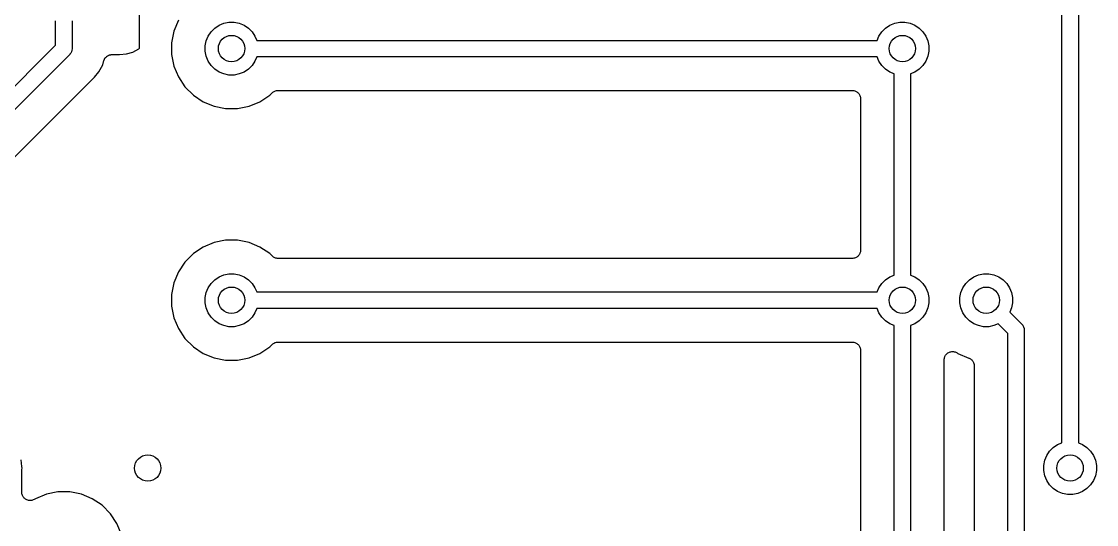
# Model space of a CAD drawing. Extents: x 4.65 to 8.55, y -5.31 to -3.29.
# Drawn here: x 6.275 to 6.916, y -4.284 to -3.984 of the extents above; entities that cross this region are included whole.
import ezdxf

# ---------------------------------------------------------------- set-up
doc = ezdxf.new("R2010")
doc.units = 0
doc.header["$MEASUREMENT"] = 0
doc.layers.add('BLACK', color=7, linetype='CONTINUOUS')

msp = doc.modelspace()

# ---------------------------------------------------------------- linework, layer by layer
at = {"layer": 'BLACK', "linetype": 'CONTINUOUS'}
for p, q in [((6.89508, -4.23499), (6.89508, -3.91501)), ((6.90492, -3.91501), (6.90492, -4.23499)), ((6.34508, -3.99981), (6.34508, -3.94976)), ((6.29508, -3.99796), (6.29508, -3.98346)), ((6.30492, -3.98346), (6.30492, -3.99976)), ((6.36832, -3.98307), (6.36563, -3.98957)), ((6.38996, -3.98777), (6.39254, -3.98604)), ((6.39254, -3.98604), (6.39541, -3.98486)), ((6.39541, -3.98486), (6.39845, -3.98425)), ((6.39845, -3.98425), (6.40155, -3.98425)), ((6.40155, -3.98425), (6.40459, -3.98486)), ((6.40459, -3.98486), (6.40746, -3.98604)), ((6.40746, -3.98604), (6.41004, -3.98777)), ((6.78996, -3.98777), (6.79254, -3.98604)), ((6.79254, -3.98604), (6.79541, -3.98486)), ((6.79541, -3.98486), (6.79845, -3.98425)), ((6.79845, -3.98425), (6.80155, -3.98425)), ((6.80155, -3.98425), (6.80459, -3.98486)), ((6.80459, -3.98486), (6.80746, -3.98604)), ((6.80746, -3.98604), (6.81004, -3.98777)), ((6.36563, -3.98957), (6.36425, -3.99648)), ((6.38486, -3.99541), (6.38604, -3.99254)), ((6.38604, -3.99254), (6.38777, -3.98996)), ((6.38777, -3.98996), (6.38996, -3.98777)), ((6.41004, -3.98777), (6.41223, -3.98996)), ((6.41223, -3.98996), (6.41396, -3.99254)), ((6.41396, -3.99254), (6.41501, -3.99508)), ((6.78499, -3.99508), (6.78604, -3.99254)), ((6.78604, -3.99254), (6.78777, -3.98996)), ((6.78777, -3.98996), (6.78996, -3.98777)), ((6.81004, -3.98777), (6.81223, -3.98996)), ((6.81223, -3.98996), (6.81396, -3.99254)), ((6.81396, -3.99254), (6.81514, -3.99541)), ((6.19796, -4.09508), (6.29508, -3.99796)), ((6.30492, -3.99976), (6.30495, -4)), ((6.34463, -4.00017), (6.34508, -3.99981)), ((6.36425, -3.99648), (6.36425, -4.00352)), ((6.38425, -3.99845), (6.38486, -3.99541)), ((6.38425, -4.00155), (6.38425, -3.99845)), ((6.41501, -3.99508), (6.78499, -3.99508)), ((6.81514, -3.99541), (6.81575, -3.99845)), ((6.81575, -3.99845), (6.81575, -4.00155)), ((6.30331, -4.00365), (6.20365, -4.10331)), ((6.3035, -4.0035), (6.30331, -4.00365)), ((6.30365, -4.00331), (6.3035, -4.0035)), ((6.30411, -4.00275), (6.30365, -4.00331)), ((6.30365, -4.00331), (6.30365, -4.00331)), ((6.30457, -4.00189), (6.30411, -4.00275)), ((6.30411, -4.00275), (6.30411, -4.00275)), ((6.30485, -4.00096), (6.30457, -4.00189)), ((6.30492, -4.00024), (6.30485, -4.00096)), ((6.30495, -4), (6.30492, -4.00024)), ((6.30492, -4.00024), (6.30492, -4.00024)), ((6.32418, -4.00641), (6.32428, -4.00617)), ((6.32428, -4.00617), (6.32441, -4.00599)), ((6.32441, -4.00599), (6.32452, -4.00579)), ((6.32452, -4.00579), (6.32469, -4.00559)), ((6.32469, -4.00559), (6.32484, -4.00537)), ((6.32484, -4.00537), (6.325, -4.00521)), ((6.325, -4.00521), (6.32514, -4.00504)), ((6.32514, -4.00504), (6.32535, -4.00487)), ((6.32535, -4.00487), (6.32554, -4.00468)), ((6.32554, -4.00468), (6.32572, -4.00456)), ((6.32572, -4.00456), (6.3259, -4.00442)), ((6.3259, -4.00442), (6.32613, -4.0043)), ((6.32613, -4.0043), (6.32635, -4.00415)), ((6.32635, -4.00415), (6.32656, -4.00407)), ((6.32656, -4.00407), (6.32676, -4.00396)), ((6.32676, -4.00396), (6.32701, -4.00389)), ((6.32701, -4.00389), (6.32726, -4.00379)), ((6.32726, -4.00379), (6.32748, -4.00375)), ((6.32748, -4.00375), (6.32769, -4.00368)), ((6.32769, -4.00368), (6.32796, -4.00365)), ((6.32796, -4.00365), (6.32822, -4.00361)), ((6.32822, -4.00361), (6.32844, -4.00361)), ((6.32844, -4.00361), (6.32866, -4.00359)), ((6.32866, -4.00359), (6.33322, -4.00359)), ((6.33322, -4.00359), (6.33739, -4.00318)), ((6.33739, -4.00318), (6.34116, -4.00203)), ((6.34116, -4.00203), (6.34463, -4.00017)), ((6.36425, -4.00352), (6.36563, -4.01043)), ((6.38486, -4.00459), (6.38425, -4.00155)), ((6.38604, -4.00746), (6.38486, -4.00459)), ((6.41501, -4.00492), (6.41396, -4.00746)), ((6.78499, -4.00492), (6.41501, -4.00492)), ((6.78604, -4.00746), (6.78499, -4.00492)), ((6.81514, -4.00459), (6.81396, -4.00746)), ((6.81575, -4.00155), (6.81514, -4.00459)), ((6.32082, -4.01391), (6.32314, -4.00958)), ((6.32314, -4.00958), (6.32388, -4.00713)), ((6.32388, -4.00713), (6.3239, -4.00707)), ((6.3239, -4.00707), (6.32399, -4.00686)), ((6.32399, -4.00686), (6.32405, -4.00665)), ((6.32405, -4.00665), (6.32418, -4.00641)), ((6.36563, -4.01043), (6.36832, -4.01693)), ((6.38777, -4.01004), (6.38604, -4.00746)), ((6.38996, -4.01223), (6.38777, -4.01004)), ((6.39254, -4.01396), (6.38996, -4.01223)), ((6.41004, -4.01223), (6.40746, -4.01396)), ((6.41223, -4.01004), (6.41004, -4.01223)), ((6.41396, -4.00746), (6.41223, -4.01004)), ((6.78777, -4.01004), (6.78604, -4.00746)), ((6.78996, -4.01223), (6.78777, -4.01004)), ((6.79254, -4.01396), (6.78996, -4.01223)), ((6.81004, -4.01223), (6.80746, -4.01396)), ((6.81223, -4.01004), (6.81004, -4.01223)), ((6.81396, -4.00746), (6.81223, -4.01004)), ((6.22124, -4.11401), (6.31658, -4.01866)), ((6.31658, -4.01866), (6.31663, -4.01861)), ((6.31663, -4.01861), (6.3168, -4.01848)), ((6.3168, -4.01848), (6.31695, -4.01833)), ((6.31695, -4.01833), (6.31771, -4.01771)), ((6.31771, -4.01771), (6.31833, -4.01695)), ((6.31833, -4.01694), (6.32082, -4.01391)), ((6.31833, -4.01695), (6.31833, -4.01694)), ((6.36832, -4.01693), (6.37223, -4.02279)), ((6.39541, -4.01514), (6.39254, -4.01396)), ((6.39845, -4.01575), (6.39541, -4.01514)), ((6.40155, -4.01575), (6.39845, -4.01575)), ((6.40459, -4.01514), (6.40155, -4.01575)), ((6.40746, -4.01396), (6.40459, -4.01514)), ((6.79508, -4.01501), (6.79254, -4.01396)), ((6.79508, -4.13499), (6.79508, -4.01501)), ((6.80746, -4.01396), (6.80492, -4.01501)), ((6.80492, -4.01501), (6.80492, -4.13499)), ((6.37223, -4.02279), (6.37721, -4.02777)), ((6.42498, -4.02573), (6.42539, -4.02552)), ((6.42539, -4.02552), (6.4258, -4.0253)), ((6.4258, -4.0253), (6.42582, -4.02529)), ((6.42582, -4.02529), (6.42585, -4.02528)), ((6.42585, -4.02528), (6.42629, -4.02515)), ((6.42629, -4.02515), (6.42673, -4.02502)), ((6.42673, -4.02502), (6.42676, -4.02501)), ((6.42676, -4.02501), (6.42679, -4.02501)), ((6.42679, -4.02501), (6.42724, -4.02497)), ((6.42724, -4.02497), (6.42771, -4.02492)), ((6.42771, -4.02492), (6.77008, -4.02492)), ((6.77008, -4.02492), (6.77011, -4.02492)), ((6.77011, -4.02492), (6.77011, -4.02492)), ((6.77011, -4.02492), (6.77011, -4.02492)), ((6.77011, -4.02492), (6.77015, -4.02492)), ((6.77015, -4.02492), (6.77062, -4.02497)), ((6.77062, -4.02497), (6.77108, -4.02502)), ((6.77108, -4.02502), (6.7711, -4.02503)), ((6.7711, -4.02503), (6.77112, -4.02503)), ((6.77112, -4.02503), (6.77157, -4.02517)), ((6.77157, -4.02517), (6.77202, -4.02531)), ((6.77202, -4.02531), (6.77203, -4.02532)), ((6.77203, -4.02532), (6.77205, -4.02533)), ((6.77205, -4.02533), (6.77246, -4.02555)), ((6.37721, -4.02777), (6.38307, -4.03168)), ((6.38307, -4.03168), (6.38957, -4.03437)), ((6.41043, -4.03437), (6.41693, -4.03168)), ((6.41693, -4.03168), (6.42279, -4.02777)), ((6.42279, -4.02777), (6.42417, -4.02639)), ((6.42417, -4.02639), (6.42418, -4.02637)), ((6.42418, -4.02637), (6.42422, -4.02634)), ((6.42418, -4.02637), (6.42418, -4.02637)), ((6.42418, -4.02637), (6.42418, -4.02637)), ((6.42422, -4.02634), (6.42458, -4.02605)), ((6.42458, -4.02605), (6.42494, -4.02576)), ((6.42494, -4.02576), (6.42496, -4.02574)), ((6.42496, -4.02574), (6.42498, -4.02573)), ((6.77246, -4.02555), (6.77287, -4.02578)), ((6.77287, -4.02578), (6.77289, -4.02579)), ((6.77289, -4.02579), (6.7729, -4.0258)), ((6.7729, -4.0258), (6.77326, -4.0261)), ((6.77326, -4.0261), (6.77363, -4.0264)), ((6.77363, -4.0264), (6.77364, -4.02641)), ((6.77364, -4.02641), (6.77365, -4.02642)), ((6.77365, -4.02642), (6.77395, -4.02679)), ((6.77395, -4.02679), (6.77424, -4.02715)), ((6.77424, -4.02715), (6.77425, -4.02717)), ((6.77425, -4.02717), (6.77426, -4.02718)), ((6.77426, -4.02718), (6.77448, -4.0276)), ((6.77448, -4.0276), (6.7747, -4.02802)), ((6.7747, -4.02802), (6.77471, -4.02803)), ((6.77471, -4.02803), (6.77471, -4.02805)), ((6.77471, -4.02805), (6.77485, -4.0285)), ((6.77485, -4.0285), (6.77498, -4.02895)), ((6.77498, -4.02895), (6.77499, -4.02897)), ((6.77499, -4.02897), (6.77499, -4.02898)), ((6.77499, -4.02898), (6.77503, -4.02945)), ((6.77503, -4.02945), (6.77508, -4.02992)), ((6.77508, -4.02992), (6.77508, -4.12008)), ((6.38957, -4.03437), (6.39648, -4.03575)), ((6.39648, -4.03575), (6.40352, -4.03575)), ((6.40352, -4.03575), (6.41043, -4.03437)), ((6.39648, -4.11425), (6.38957, -4.11563)), ((6.40352, -4.11425), (6.39648, -4.11425)), ((6.41043, -4.11563), (6.40352, -4.11425)), ((6.38307, -4.11832), (6.37721, -4.12223)), ((6.38957, -4.11563), (6.38307, -4.11832)), ((6.41693, -4.11832), (6.41043, -4.11563)), ((6.42279, -4.12223), (6.41693, -4.11832)), ((6.77483, -4.12157), (6.77469, -4.12202)), ((6.77497, -4.12112), (6.77483, -4.12157)), ((6.77498, -4.12108), (6.77497, -4.1211)), ((6.77497, -4.1211), (6.77497, -4.12112)), ((6.77503, -4.12062), (6.77498, -4.12108)), ((6.77508, -4.12015), (6.77503, -4.12062)), ((6.77508, -4.12008), (6.77508, -4.12011)), ((6.77508, -4.12011), (6.77508, -4.12011)), ((6.77508, -4.12011), (6.77508, -4.12011)), ((6.77508, -4.12011), (6.77508, -4.12015)), ((6.37223, -4.12721), (6.36832, -4.13307)), ((6.37721, -4.12223), (6.37223, -4.12721)), ((6.42417, -4.12361), (6.42279, -4.12223)), ((6.42453, -4.12391), (6.42417, -4.12361)), ((6.42488, -4.1242), (6.42453, -4.12391)), ((6.4249, -4.12422), (6.42488, -4.1242)), ((6.42492, -4.12423), (6.4249, -4.12422)), ((6.42533, -4.12445), (6.42492, -4.12423)), ((6.42574, -4.12467), (6.42533, -4.12445)), ((6.42576, -4.12468), (6.42574, -4.12467)), ((6.42578, -4.12469), (6.42576, -4.12468)), ((6.42622, -4.12483), (6.42578, -4.12469)), ((6.42667, -4.12497), (6.42622, -4.12483)), ((6.42669, -4.12497), (6.42667, -4.12497)), ((6.42672, -4.12498), (6.42669, -4.12497)), ((6.42717, -4.12503), (6.42672, -4.12498)), ((6.42764, -4.12508), (6.42717, -4.12503)), ((6.42769, -4.12508), (6.42764, -4.12508)), ((6.42771, -4.12508), (6.42769, -4.12508)), ((6.42769, -4.12508), (6.42769, -4.12508)), ((6.42769, -4.12508), (6.42769, -4.12508)), ((6.77008, -4.12508), (6.42771, -4.12508)), ((6.77055, -4.12503), (6.77008, -4.12508)), ((6.77102, -4.12499), (6.77055, -4.12503)), ((6.77103, -4.12499), (6.77102, -4.12499)), ((6.77105, -4.12498), (6.77103, -4.12499)), ((6.7715, -4.12485), (6.77105, -4.12498)), ((6.77195, -4.12471), (6.7715, -4.12485)), ((6.77197, -4.12471), (6.77195, -4.12471)), ((6.77198, -4.1247), (6.77197, -4.12471)), ((6.7724, -4.12448), (6.77198, -4.1247)), ((6.77282, -4.12426), (6.7724, -4.12448)), ((6.77283, -4.12425), (6.77282, -4.12426)), ((6.77285, -4.12424), (6.77283, -4.12425)), ((6.77321, -4.12395), (6.77285, -4.12424)), ((6.77358, -4.12365), (6.77321, -4.12395)), ((6.77359, -4.12364), (6.77358, -4.12365)), ((6.7736, -4.12363), (6.77359, -4.12364)), ((6.7739, -4.12326), (6.7736, -4.12363)), ((6.7742, -4.1229), (6.7739, -4.12326)), ((6.77421, -4.12289), (6.7742, -4.1229)), ((6.77422, -4.12287), (6.77421, -4.12289)), ((6.77445, -4.12246), (6.77422, -4.12287)), ((6.77467, -4.12205), (6.77445, -4.12246)), ((6.77468, -4.12203), (6.77467, -4.12205)), ((6.77469, -4.12202), (6.77468, -4.12203)), ((6.36832, -4.13307), (6.36563, -4.13957)), ((6.39541, -4.13486), (6.39845, -4.13425)), ((6.39845, -4.13425), (6.40155, -4.13425)), ((6.40155, -4.13425), (6.40459, -4.13486)), ((6.84541, -4.13486), (6.84845, -4.13425)), ((6.84845, -4.13425), (6.85155, -4.13425)), ((6.85155, -4.13425), (6.85459, -4.13486)), ((6.36563, -4.13957), (6.36425, -4.14648)), ((6.38604, -4.14254), (6.38777, -4.13996)), ((6.38777, -4.13996), (6.38996, -4.13777)), ((6.38996, -4.13777), (6.39254, -4.13604)), ((6.39254, -4.13604), (6.39541, -4.13486)), ((6.40459, -4.13486), (6.40746, -4.13604)), ((6.40746, -4.13604), (6.41004, -4.13777)), ((6.41004, -4.13777), (6.41223, -4.13996)), ((6.41223, -4.13996), (6.41396, -4.14254)), ((6.78604, -4.14254), (6.78777, -4.13996)), ((6.78777, -4.13996), (6.78996, -4.13777)), ((6.78996, -4.13777), (6.79254, -4.13604)), ((6.79254, -4.13604), (6.79508, -4.13499)), ((6.80492, -4.13499), (6.80746, -4.13604)), ((6.80746, -4.13604), (6.81004, -4.13777)), ((6.81004, -4.13777), (6.81223, -4.13996)), ((6.81223, -4.13996), (6.81396, -4.14254)), ((6.83604, -4.14254), (6.83777, -4.13996)), ((6.83777, -4.13996), (6.83996, -4.13777)), ((6.83996, -4.13777), (6.84254, -4.13604)), ((6.84254, -4.13604), (6.84541, -4.13486)), ((6.85459, -4.13486), (6.85746, -4.13604)), ((6.85746, -4.13604), (6.86004, -4.13777)), ((6.86004, -4.13777), (6.86223, -4.13996)), ((6.86223, -4.13996), (6.86396, -4.14254)), ((6.36425, -4.14648), (6.36425, -4.15352)), ((6.38425, -4.14845), (6.38486, -4.14541)), ((6.38486, -4.14541), (6.38604, -4.14254)), ((6.41396, -4.14254), (6.41501, -4.14508)), ((6.41501, -4.14508), (6.78499, -4.14508)), ((6.78499, -4.14508), (6.78604, -4.14254)), ((6.81396, -4.14254), (6.81514, -4.14541)), ((6.81514, -4.14541), (6.81575, -4.14845)), ((6.83425, -4.14845), (6.83486, -4.14541)), ((6.83486, -4.14541), (6.83604, -4.14254)), ((6.86396, -4.14254), (6.86514, -4.14541)), ((6.86514, -4.14541), (6.86575, -4.14845)), ((6.36425, -4.15352), (6.36563, -4.16043)), ((6.38425, -4.15155), (6.38425, -4.14845)), ((6.38486, -4.15459), (6.38425, -4.15155)), ((6.81575, -4.15155), (6.81514, -4.15459)), ((6.81575, -4.14845), (6.81575, -4.15155)), ((6.83425, -4.15155), (6.83425, -4.14845)), ((6.83486, -4.15459), (6.83425, -4.15155)), ((6.86575, -4.15155), (6.86514, -4.15459)), ((6.86575, -4.14845), (6.86575, -4.15155)), ((6.38604, -4.15746), (6.38486, -4.15459)), ((6.38777, -4.16004), (6.38604, -4.15746)), ((6.38996, -4.16223), (6.38777, -4.16004)), ((6.41223, -4.16004), (6.41004, -4.16223)), ((6.41396, -4.15746), (6.41223, -4.16004)), ((6.41501, -4.15492), (6.41396, -4.15746)), ((6.78499, -4.15492), (6.41501, -4.15492)), ((6.78604, -4.15746), (6.78499, -4.15492)), ((6.78777, -4.16004), (6.78604, -4.15746)), ((6.78996, -4.16223), (6.78777, -4.16004)), ((6.81223, -4.16004), (6.81004, -4.16223)), ((6.81396, -4.15746), (6.81223, -4.16004)), ((6.81514, -4.15459), (6.81396, -4.15746)), ((6.83604, -4.15746), (6.83486, -4.15459)), ((6.83777, -4.16004), (6.83604, -4.15746)), ((6.83996, -4.16223), (6.83777, -4.16004)), ((6.86514, -4.15459), (6.86409, -4.15713)), ((6.86409, -4.15713), (6.87103, -4.16407)), ((6.36563, -4.16043), (6.36832, -4.16693)), ((6.39254, -4.16396), (6.38996, -4.16223)), ((6.39541, -4.16514), (6.39254, -4.16396)), ((6.39845, -4.16575), (6.39541, -4.16514)), ((6.40155, -4.16575), (6.39845, -4.16575)), ((6.40459, -4.16514), (6.40155, -4.16575)), ((6.40746, -4.16396), (6.40459, -4.16514)), ((6.41004, -4.16223), (6.40746, -4.16396)), ((6.79254, -4.16396), (6.78996, -4.16223)), ((6.79508, -4.16501), (6.79254, -4.16396)), ((6.79508, -4.99508), (6.79508, -4.16501)), ((6.80746, -4.16396), (6.80492, -4.16501)), ((6.80492, -4.16501), (6.80492, -4.99976)), ((6.81004, -4.16223), (6.80746, -4.16396)), ((6.84254, -4.16396), (6.83996, -4.16223)), ((6.84541, -4.16514), (6.84254, -4.16396)), ((6.84845, -4.16575), (6.84541, -4.16514)), ((6.85155, -4.16575), (6.84845, -4.16575)), ((6.85459, -4.16514), (6.85155, -4.16575)), ((6.85713, -4.16409), (6.85459, -4.16514)), ((6.8628, -4.16976), (6.85713, -4.16409)), ((6.87103, -4.16407), (6.87121, -4.16422)), ((6.87121, -4.16422), (6.87137, -4.16441)), ((6.87137, -4.16441), (6.87137, -4.16441)), ((6.87137, -4.16441), (6.87175, -4.16487)), ((6.87175, -4.16487), (6.87183, -4.16497)), ((6.87183, -4.16497), (6.87229, -4.16582)), ((6.87229, -4.16582), (6.87257, -4.16675)), ((6.36832, -4.16693), (6.37223, -4.17279)), ((6.37223, -4.17279), (6.37721, -4.17777)), ((6.8628, -4.51748), (6.8628, -4.16976)), ((6.87257, -4.16675), (6.87264, -4.16748)), ((6.87264, -4.16748), (6.87264, -4.16748)), ((6.87264, -4.16748), (6.87266, -4.16772)), ((6.87266, -4.16772), (6.87264, -4.16796)), ((6.87264, -4.16796), (6.87264, -4.61568)), ((6.37721, -4.17777), (6.38307, -4.18168)), ((6.41693, -4.18168), (6.42279, -4.17777)), ((6.42279, -4.17777), (6.42417, -4.17639)), ((6.42417, -4.17639), (6.42418, -4.17637)), ((6.42418, -4.17637), (6.42422, -4.17634)), ((6.42418, -4.17637), (6.42418, -4.17637)), ((6.42418, -4.17637), (6.42418, -4.17637)), ((6.42422, -4.17634), (6.42458, -4.17605)), ((6.42458, -4.17605), (6.42494, -4.17576)), ((6.42494, -4.17576), (6.42496, -4.17574)), ((6.42496, -4.17574), (6.42498, -4.17573)), ((6.42498, -4.17573), (6.42539, -4.17552)), ((6.42539, -4.17552), (6.4258, -4.1753)), ((6.4258, -4.1753), (6.42582, -4.17529)), ((6.42582, -4.17529), (6.42585, -4.17528)), ((6.42585, -4.17528), (6.42629, -4.17515)), ((6.42629, -4.17515), (6.42673, -4.17502)), ((6.42673, -4.17502), (6.42676, -4.17501)), ((6.42676, -4.17501), (6.42679, -4.17501)), ((6.42679, -4.17501), (6.42724, -4.17497)), ((6.42724, -4.17497), (6.42771, -4.17492)), ((6.42771, -4.17492), (6.77008, -4.17492)), ((6.77008, -4.17492), (6.77011, -4.17492)), ((6.77011, -4.17492), (6.77011, -4.17492)), ((6.77011, -4.17492), (6.77011, -4.17492)), ((6.77011, -4.17492), (6.77015, -4.17492)), ((6.77015, -4.17492), (6.77062, -4.17497)), ((6.77062, -4.17497), (6.77108, -4.17502)), ((6.77108, -4.17502), (6.7711, -4.17503)), ((6.7711, -4.17503), (6.77112, -4.17503)), ((6.77112, -4.17503), (6.77157, -4.17517)), ((6.77157, -4.17517), (6.77202, -4.17531)), ((6.77202, -4.17531), (6.77203, -4.17532)), ((6.77203, -4.17532), (6.77205, -4.17533)), ((6.77205, -4.17533), (6.77246, -4.17555)), ((6.77246, -4.17555), (6.77287, -4.17578)), ((6.77287, -4.17578), (6.77289, -4.17579)), ((6.77289, -4.17579), (6.7729, -4.1758)), ((6.7729, -4.1758), (6.77326, -4.1761)), ((6.77326, -4.1761), (6.77363, -4.1764)), ((6.77363, -4.1764), (6.77364, -4.17641)), ((6.77364, -4.17641), (6.77365, -4.17642)), ((6.77365, -4.17642), (6.77395, -4.17679)), ((6.77395, -4.17679), (6.77424, -4.17715)), ((6.77424, -4.17715), (6.77425, -4.17717)), ((6.77425, -4.17717), (6.77426, -4.17718)), ((6.77426, -4.17718), (6.77448, -4.1776)), ((6.77448, -4.1776), (6.7747, -4.17802)), ((6.7747, -4.17802), (6.77471, -4.17803)), ((6.77471, -4.17803), (6.77471, -4.17805)), ((6.77471, -4.17805), (6.77485, -4.1785)), ((6.77485, -4.1785), (6.77498, -4.17895)), ((6.77498, -4.17895), (6.77499, -4.17897)), ((6.77499, -4.17897), (6.77499, -4.17898)), ((6.77499, -4.17898), (6.77503, -4.17945)), ((6.38307, -4.18168), (6.38957, -4.18437)), ((6.38957, -4.18437), (6.39648, -4.18575)), ((6.39648, -4.18575), (6.40352, -4.18575)), ((6.40352, -4.18575), (6.41043, -4.18437)), ((6.41043, -4.18437), (6.41693, -4.18168)), ((6.77503, -4.17945), (6.77508, -4.17992)), ((6.77508, -4.17992), (6.77508, -4.64717)), ((6.82492, -4.18552), (6.82498, -4.18504)), ((6.82492, -4.18554), (6.82492, -4.18552)), ((6.82492, -4.18559), (6.82492, -4.18554)), ((6.82492, -4.18554), (6.82492, -4.18554)), ((6.82492, -4.18554), (6.82492, -4.18554)), ((6.82492, -4.99853), (6.82492, -4.18559)), ((6.82498, -4.18504), (6.82503, -4.18457)), ((6.82503, -4.18455), (6.82518, -4.18409)), ((6.82503, -4.18456), (6.82503, -4.18455)), ((6.82503, -4.18457), (6.82503, -4.18456)), ((6.82518, -4.18409), (6.82532, -4.18364)), ((6.82532, -4.18363), (6.82533, -4.18362)), ((6.82532, -4.18364), (6.82532, -4.18363)), ((6.82533, -4.18362), (6.82556, -4.1832)), ((6.82556, -4.1832), (6.82578, -4.18278)), ((6.82578, -4.18278), (6.82579, -4.18278)), ((6.82579, -4.18278), (6.8258, -4.18277)), ((6.8258, -4.18277), (6.8261, -4.1824)), ((6.8261, -4.1824), (6.82641, -4.18203)), ((6.82641, -4.18203), (6.82642, -4.18203)), ((6.82642, -4.18202), (6.82679, -4.18172)), ((6.82642, -4.18203), (6.82642, -4.18202)), ((6.82679, -4.18172), (6.82717, -4.18142)), ((6.82717, -4.18142), (6.82717, -4.18141)), ((6.82717, -4.18141), (6.82718, -4.18141)), ((6.82718, -4.18141), (6.82761, -4.18119)), ((6.82761, -4.18119), (6.82803, -4.18096)), ((6.82803, -4.18096), (6.82804, -4.18096)), ((6.82804, -4.18096), (6.82805, -4.18096)), ((6.82805, -4.18096), (6.8285, -4.18082)), ((6.8285, -4.18082), (6.82896, -4.18068)), ((6.82896, -4.18068), (6.82897, -4.18068)), ((6.82897, -4.18068), (6.82898, -4.18068)), ((6.82898, -4.18068), (6.82946, -4.18064)), ((6.82946, -4.18064), (6.82993, -4.18059)), ((6.82993, -4.18059), (6.82995, -4.18059)), ((6.82995, -4.18059), (6.82996, -4.18059)), ((6.82996, -4.18059), (6.83043, -4.18064)), ((6.83043, -4.18064), (6.83091, -4.18069)), ((6.83091, -4.18069), (6.83092, -4.18069)), ((6.83092, -4.18069), (6.83093, -4.18069)), ((6.83093, -4.18069), (6.83139, -4.18084)), ((6.83139, -4.18084), (6.83184, -4.18097)), ((6.83184, -4.18097), (6.83185, -4.18098)), ((6.83185, -4.18098), (6.83186, -4.18098)), ((6.83186, -4.18098), (6.83228, -4.18121)), ((6.83228, -4.18121), (6.8327, -4.18143)), ((6.8327, -4.18143), (6.83307, -4.18168)), ((6.83307, -4.18168), (6.83971, -4.18443)), ((6.83971, -4.18443), (6.83973, -4.18444)), ((6.83973, -4.18444), (6.83973, -4.18444)), ((6.83973, -4.18444), (6.83973, -4.18444)), ((6.83973, -4.18444), (6.83977, -4.18446)), ((6.83977, -4.18446), (6.84018, -4.18468)), ((6.84018, -4.18468), (6.84059, -4.1849)), ((6.84059, -4.1849), (6.84061, -4.18492)), ((6.84061, -4.18492), (6.84063, -4.18493)), ((6.84063, -4.18493), (6.84099, -4.18523)), ((6.84099, -4.18523), (6.84134, -4.18553)), ((6.84134, -4.18553), (6.84136, -4.18554)), ((6.84136, -4.18554), (6.84137, -4.18556)), ((6.84137, -4.18556), (6.84167, -4.18592)), ((6.84167, -4.18592), (6.84196, -4.18628)), ((6.84196, -4.18628), (6.84197, -4.1863)), ((6.84197, -4.1863), (6.84198, -4.18632)), ((6.84198, -4.18632), (6.8422, -4.18673)), ((6.8422, -4.18673), (6.84242, -4.18714)), ((6.84242, -4.18714), (6.84242, -4.18717)), ((6.84242, -4.18717), (6.84243, -4.18719)), ((6.84243, -4.18719), (6.84257, -4.18763)), ((6.84257, -4.18763), (6.8427, -4.18808)), ((6.8427, -4.18808), (6.8427, -4.1881)), ((6.8427, -4.1881), (6.84271, -4.18812)), ((6.84271, -4.18812), (6.84275, -4.18859)), ((6.84275, -4.18859), (6.8428, -4.18905)), ((6.8428, -4.18905), (6.8428, -4.51625)), ((6.88996, -4.23777), (6.89254, -4.23604)), ((6.89254, -4.23604), (6.89508, -4.23499)), ((6.90492, -4.23499), (6.90746, -4.23604)), ((6.90746, -4.23604), (6.91004, -4.23777)), ((6.88486, -4.24541), (6.88604, -4.24254)), ((6.88604, -4.24254), (6.88777, -4.23996)), ((6.88777, -4.23996), (6.88996, -4.23777)), ((6.91004, -4.23777), (6.91223, -4.23996)), ((6.91223, -4.23996), (6.91396, -4.24254)), ((6.91396, -4.24254), (6.91514, -4.24541)), ((6.27494, -4.24902), (6.27456, -4.24511)), ((6.27495, -4.24902), (6.27494, -4.24902)), ((6.27504, -4.25), (6.27495, -4.24902)), ((6.88425, -4.24845), (6.88486, -4.24541)), ((6.88425, -4.25155), (6.88425, -4.24845)), ((6.91514, -4.24541), (6.91575, -4.24845)), ((6.91575, -4.24845), (6.91575, -4.25155)), ((6.27492, -4.2514), (6.27495, -4.25119)), ((6.27492, -4.25147), (6.27492, -4.2514)), ((6.27492, -4.26441), (6.27492, -4.25147)), ((6.27495, -4.25098), (6.27504, -4.25)), ((6.27495, -4.25119), (6.27495, -4.25098)), ((6.88486, -4.25459), (6.88425, -4.25155)), ((6.88604, -4.25746), (6.88486, -4.25459)), ((6.91514, -4.25459), (6.91396, -4.25746)), ((6.91575, -4.25155), (6.91514, -4.25459)), ((6.88777, -4.26004), (6.88604, -4.25746)), ((6.88996, -4.26223), (6.88777, -4.26004)), ((6.89254, -4.26396), (6.88996, -4.26223)), ((6.91004, -4.26223), (6.90746, -4.26396)), ((6.91223, -4.26004), (6.91004, -4.26223)), ((6.91396, -4.25746), (6.91223, -4.26004)), ((6.27497, -4.26488), (6.27492, -4.26441)), ((6.27501, -4.26536), (6.27497, -4.26488)), ((6.27502, -4.26537), (6.27501, -4.26536)), ((6.27502, -4.26538), (6.27502, -4.26537)), ((6.27515, -4.26584), (6.27502, -4.26538)), ((6.27529, -4.26629), (6.27515, -4.26584)), ((6.2753, -4.2663), (6.27529, -4.26629)), ((6.2753, -4.26631), (6.2753, -4.2663)), ((6.27552, -4.26674), (6.2753, -4.26631)), ((6.27574, -4.26716), (6.27552, -4.26674)), ((6.27575, -4.26717), (6.27574, -4.26716)), ((6.27576, -4.26718), (6.27575, -4.26717)), ((6.27606, -4.26755), (6.27576, -4.26718)), ((6.27636, -4.26792), (6.27606, -4.26755)), ((6.27637, -4.26792), (6.27636, -4.26792)), ((6.27637, -4.26793), (6.27637, -4.26792)), ((6.27674, -4.26824), (6.27637, -4.26793)), ((6.27711, -4.26854), (6.27674, -4.26824)), ((6.27712, -4.26855), (6.27711, -4.26854)), ((6.27713, -4.26855), (6.27712, -4.26855)), ((6.27755, -4.26878), (6.27713, -4.26855)), ((6.27796, -4.26901), (6.27755, -4.26878)), ((6.27797, -4.26901), (6.27796, -4.26901)), ((6.27798, -4.26902), (6.27797, -4.26901)), ((6.27844, -4.26916), (6.27798, -4.26902)), ((6.28177, -4.26905), (6.28131, -4.26919)), ((6.28178, -4.26905), (6.28177, -4.26905)), ((6.28179, -4.26904), (6.28178, -4.26905)), ((6.28221, -4.26883), (6.28179, -4.26904)), ((6.28264, -4.2686), (6.28221, -4.26883)), ((6.28266, -4.26859), (6.28264, -4.2686)), ((6.2827, -4.26857), (6.28266, -4.26859)), ((6.28266, -4.26859), (6.28266, -4.26859)), ((6.28266, -4.26859), (6.28266, -4.26859)), ((6.28307, -4.26832), (6.2827, -4.26857)), ((6.28957, -4.26563), (6.28307, -4.26832)), ((6.29648, -4.26425), (6.28957, -4.26563)), ((6.30352, -4.26425), (6.29648, -4.26425)), ((6.31043, -4.26563), (6.30352, -4.26425)), ((6.31693, -4.26832), (6.31043, -4.26563)), ((6.32279, -4.27223), (6.31693, -4.26832)), ((6.89541, -4.26514), (6.89254, -4.26396)), ((6.89845, -4.26575), (6.89541, -4.26514)), ((6.90155, -4.26575), (6.89845, -4.26575)), ((6.90459, -4.26514), (6.90155, -4.26575)), ((6.90746, -4.26396), (6.90459, -4.26514)), ((6.27889, -4.2693), (6.27844, -4.26916)), ((6.27891, -4.2693), (6.27889, -4.2693)), ((6.27892, -4.26931), (6.27891, -4.2693)), ((6.27939, -4.26936), (6.27892, -4.26931)), ((6.27986, -4.26941), (6.27939, -4.26936)), ((6.27988, -4.26941), (6.27986, -4.26941)), ((6.27989, -4.26941), (6.27988, -4.26941)), ((6.28036, -4.26937), (6.27989, -4.26941)), ((6.28084, -4.26932), (6.28036, -4.26937)), ((6.28085, -4.26932), (6.28084, -4.26932)), ((6.28086, -4.26932), (6.28085, -4.26932)), ((6.28131, -4.26919), (6.28086, -4.26932)), ((6.32777, -4.27721), (6.32279, -4.27223)), ((6.33168, -4.28307), (6.32777, -4.27721)), ((6.33437, -4.28957), (6.33168, -4.28307))]:
    msp.add_line(p, q, dxfattribs=at)
at = {"layer": 'BLACK'}
for centre in [(6.4, -4), (6.8, -4), (6.4, -4.15), (6.8, -4.15), (6.85, -4.15), (6.35, -4.25), (6.9, -4.25)]:
    msp.add_circle(centre, 0.00787, dxfattribs=at)

doc.saveas('drawing.dxf')
